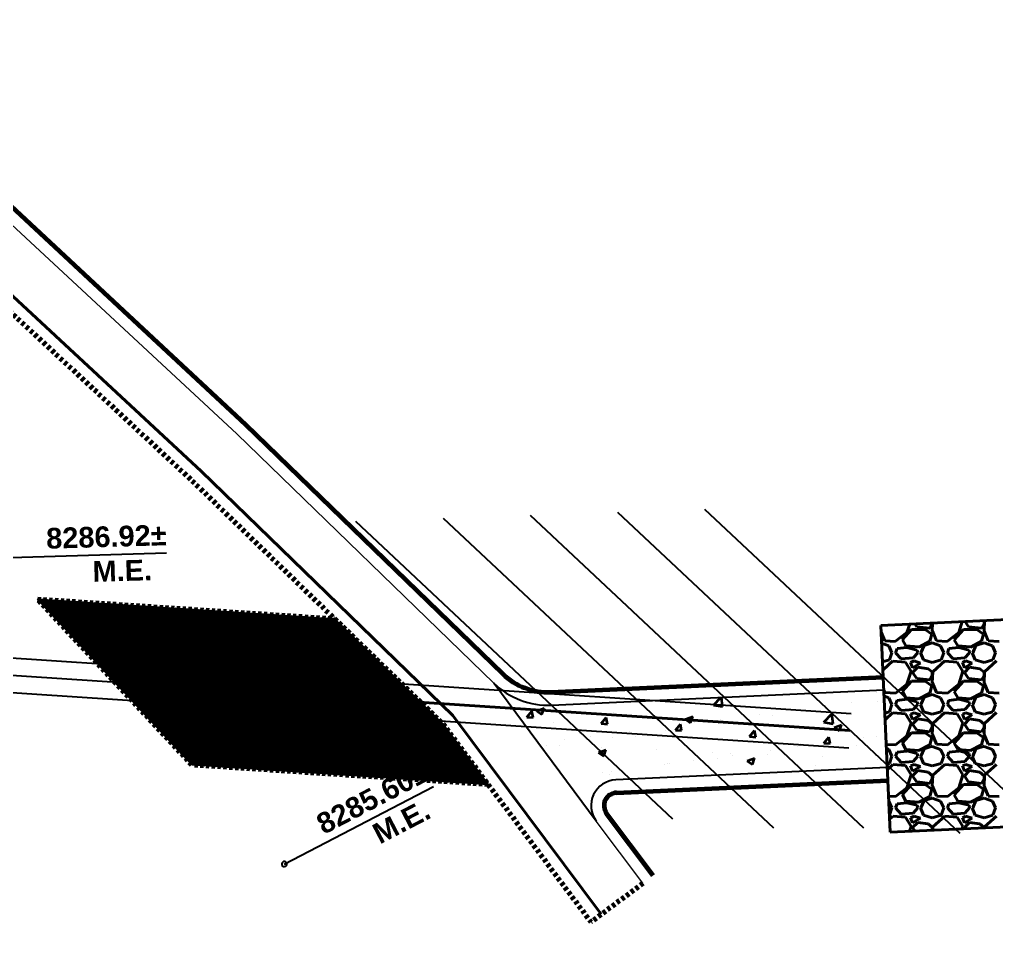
# Model space of a CAD drawing. Extents: x 2799052 to 2815686, y 1319509 to 1336143.
# Drawn here: x 2807598.72 to 2807636.48, y 1327726.91 to 1327762.48 of the extents above; entities that cross this region are included whole.
import ezdxf

# ---------------------------------------------------------------- set-up
doc = ezdxf.new("R2010")
doc.units = 0
doc.header["$LTSCALE"] = 0.5
doc.header["$MEASUREMENT"] = 0
doc.linetypes.add('HIDDEN', pattern=[0.375, 0.25, -0.125])
doc.layers.get('Defpoints').update_dxf_attribs({"color": 3})
for name, color, linetype, lineweight in [('C-Demo-Saww-Cutt', 4, 'HIDDEN', 70), ('C-PRKG-Conc-Hach', 160, 'Continuous', 35), ('C-PRKG-Curb-Back', 6, 'Continuous', 60), ('C-PRKG-Curb-Face', 11, 'Continuous', 20), ('C-PRKG-Curb-Gutt', 5, 'Continuous', 40), ('C-Road-Asph-Hach', 110, 'Continuous', 30), ('C-RRAP', 160, 'Continuous', 40), ('C-Strm-Pipe', 115, 'Continuous', 25), ('C-TOPO-SPOT', 2, 'Continuous', 25)]:
    doc.layers.add(name, color=color, linetype=linetype, lineweight=lineweight)
doc.layers.add('C-PRKG-Conc-Hach-Bdry', color=30, linetype='Continuous', lineweight=25, plot=False)
doc.layers.add('C-Road-Asph-Hach-Bdry', color=64, linetype='Continuous', lineweight=25, plot=False)
doc.layers.add('C-Strm', color=4, linetype='Continuous')
doc.styles.add('Swiss 721 BT', font='swissb.ttf', dxfattribs={"height": 2})

msp = doc.modelspace()

# ---------------------------------------------------------------- linework, layer by layer
at = {"color": 0, "linetype": 'ByBlock'}
for start, end in [(127.9943, 307.9943), (307.9943, 127.9943)]:
    msp.add_arc((2807608.955, 1327729.827, 8285.599), 0.1, start, end, dxfattribs=at)
at = {"layer": 'C-Demo-Saww-Cutt'}
for p, q in [((2807589.912, 1327759.041), (2807605.393, 1327744.65)), ((2807605.393, 1327744.65), (2807615.089, 1327735.243)), ((2807605.382, 1327733.663), (2807599.415, 1327740.071)), ((2807599.415, 1327740.071), (2807610.895, 1327739.312)), ((2807610.895, 1327739.312), (2807615.089, 1327735.243)), ((2807615.089, 1327735.243), (2807620.804, 1327727.589)), ((2807615.089, 1327735.243), (2807616.833, 1327732.907)), ((2807616.833, 1327732.907), (2807605.382, 1327733.663)), ((2807622.807, 1327729.085), (2807620.804, 1327727.589))]:
    msp.add_line(p, q, dxfattribs=at)
at = {"layer": 'C-PRKG-Conc-Hach', "linetype": 'Continuous'}
for p, q in [((2807631.831, 1327736.462), (2807631.831, 1327736.462)), ((2807621.701, 1327736.052), (2807621.701, 1327736.052)), ((2807624.017, 1327736.094), (2807624.017, 1327736.094)), ((2807625.54, 1327735.97), (2807625.831, 1327736.274)), ((2807625.896, 1327735.915), (2807625.854, 1327736.275)), ((2807630.861, 1327736.086), (2807630.861, 1327736.086)), ((2807631.878, 1327736.096), (2807631.878, 1327736.096)), ((2807618.301, 1327735.871), (2807618.301, 1327735.871)), ((2807618.333, 1327735.512), (2807618.526, 1327735.742)), ((2807618.572, 1327735.491), (2807618.526, 1327735.742)), ((2807618.712, 1327735.749), (2807618.992, 1327735.856)), ((2807618.712, 1327735.749), (2807618.911, 1327735.614)), ((2807618.911, 1327735.614), (2807618.992, 1327735.856)), ((2807619.623, 1327735.752), (2807619.623, 1327735.752)), ((2807621.684, 1327735.693), (2807621.684, 1327735.693)), ((2807625.54, 1327735.97), (2807625.896, 1327735.915)), ((2807627.334, 1327735.621), (2807627.334, 1327735.621)), ((2807629.809, 1327735.308), (2807630.12, 1327735.633)), ((2807629.858, 1327735.84), (2807629.858, 1327735.84)), ((2807629.86, 1327735.954), (2807629.86, 1327735.954)), ((2807630.165, 1327735.253), (2807630.12, 1327735.633)), ((2807618.333, 1327735.512), (2807618.572, 1327735.491)), ((2807618.333, 1327735.512), (2807618.333, 1327735.512)), ((2807619.351, 1327735.293), (2807619.351, 1327735.293)), ((2807621.202, 1327735.261), (2807621.395, 1327735.491)), ((2807621.202, 1327735.261), (2807621.441, 1327735.24)), ((2807621.441, 1327735.24), (2807621.395, 1327735.491)), ((2807624.071, 1327735.01), (2807624.264, 1327735.24)), ((2807624.31, 1327734.989), (2807624.264, 1327735.24)), ((2807624.46, 1327735.428), (2807624.74, 1327735.536)), ((2807624.46, 1327735.428), (2807624.659, 1327735.294)), ((2807624.659, 1327735.294), (2807624.74, 1327735.536)), ((2807624.817, 1327735.29), (2807624.817, 1327735.29)), ((2807625.726, 1327735.258), (2807625.726, 1327735.258)), ((2807625.819, 1327735.422), (2807625.819, 1327735.422)), ((2807627.804, 1327735.558), (2807627.804, 1327735.558)), ((2807629.809, 1327735.308), (2807630.165, 1327735.253)), ((2807620.376, 1327734.869), (2807620.376, 1327734.869)), ((2807622.291, 1327734.957), (2807622.291, 1327734.957)), ((2807623.706, 1327735.002), (2807623.706, 1327735.002)), ((2807624.071, 1327735.01), (2807624.31, 1327734.989)), ((2807626.94, 1327734.759), (2807627.133, 1327734.989)), ((2807627.179, 1327734.738), (2807627.133, 1327734.989)), ((2807630.209, 1327735.108), (2807630.489, 1327735.215)), ((2807630.209, 1327735.108), (2807630.408, 1327734.974)), ((2807630.408, 1327734.974), (2807630.489, 1327735.215)), ((2807630.85, 1327734.908), (2807630.85, 1327734.908)), ((2807619.775, 1327734.626), (2807619.775, 1327734.626)), ((2807620.776, 1327734.758), (2807620.776, 1327734.758)), ((2807621.652, 1327734.72), (2807621.652, 1327734.72)), ((2807622.511, 1327734.779), (2807622.511, 1327734.779)), ((2807624.646, 1327734.688), (2807624.646, 1327734.688)), ((2807626.782, 1327734.598), (2807626.782, 1327734.598)), ((2807626.94, 1327734.759), (2807627.179, 1327734.738)), ((2807628.517, 1327734.508), (2807628.517, 1327734.508)), ((2807628.917, 1327734.508), (2807628.917, 1327734.508)), ((2807629.809, 1327734.508), (2807630.002, 1327734.738)), ((2807629.809, 1327734.508), (2807630.048, 1327734.487)), ((2807629.809, 1327734.508), (2807629.809, 1327734.508)), ((2807629.809, 1327734.508), (2807629.809, 1327734.508)), ((2807630.048, 1327734.487), (2807630.002, 1327734.738)), ((2807631.324, 1327734.707), (2807631.324, 1327734.707)), ((2807631.829, 1327734.764), (2807631.829, 1327734.764)), ((2807619.084, 1327734.422), (2807619.084, 1327734.422)), ((2807619.575, 1327734.42), (2807619.575, 1327734.42)), ((2807621.1, 1327734.138), (2807621.38, 1327734.246)), ((2807621.1, 1327734.138), (2807621.298, 1327734.004)), ((2807621.219, 1327734.332), (2807621.219, 1327734.332)), ((2807621.298, 1327734.004), (2807621.38, 1327734.246)), ((2807623.354, 1327734.241), (2807623.354, 1327734.241)), ((2807625.49, 1327734.151), (2807625.49, 1327734.151)), ((2807626.184, 1327734.108), (2807626.184, 1327734.108)), ((2807627.755, 1327734.226), (2807627.755, 1327734.226)), ((2807628.808, 1327734.376), (2807628.808, 1327734.376)), ((2807628.808, 1327734.376), (2807628.808, 1327734.376)), ((2807631.052, 1327734.418), (2807631.052, 1327734.418)), ((2807623.765, 1327733.712), (2807623.765, 1327733.712)), ((2807623.851, 1327733.707), (2807623.851, 1327733.707)), ((2807624.766, 1327733.844), (2807624.766, 1327733.844)), ((2807625.678, 1327733.926), (2807625.678, 1327733.926)), ((2807626.281, 1327734.044), (2807626.281, 1327734.044)), ((2807626.848, 1327733.818), (2807627.128, 1327733.925)), ((2807626.848, 1327733.818), (2807627.047, 1327733.684)), ((2807627.047, 1327733.684), (2807627.128, 1327733.925)), ((2807627.625, 1327734.061), (2807627.625, 1327734.061)), ((2807629.76, 1327733.971), (2807629.76, 1327733.971)), ((2807631.808, 1327734.03), (2807631.808, 1327734.03)), ((2807631.896, 1327733.88), (2807631.896, 1327733.88)), ((2807621.239, 1327733.38), (2807621.239, 1327733.38)), ((2807621.603, 1327733.389), (2807621.603, 1327733.389)), ((2807623.657, 1327733.67), (2807623.657, 1327733.67)), ((2807629.475, 1327733.63), (2807629.475, 1327733.63)), ((2807621.519, 1327733.307), (2807621.519, 1327733.307)), ((2807621.519, 1327733.307), (2807621.519, 1327733.307))]:
    msp.add_line(p, q, dxfattribs=at)
at = {"layer": 'C-PRKG-Conc-Hach-Bdry'}
for p, q in [((2807621.012, 1327731.489), (2807617.054, 1327736.82)), ((2807619.279, 1327735.976), (2807632.121, 1327736.559)), ((2807632.121, 1327736.559), (2807632.257, 1327733.563)), ((2807632.257, 1327733.563), (2807621.768, 1327733.086))]:
    msp.add_line(p, q, dxfattribs=at)
for centre, radius, start, end in [((2807619.143, 1327738.973), 3, 225.8641, 272.6017), ((2807621.813, 1327732.087), 1, 92.6017, 216.7487)]:
    msp.add_arc(centre, radius, start, end, dxfattribs=at)
at = {"layer": 'C-PRKG-Curb-Back'}
for p, q in [((2807591.851, 1327761.335), (2807607.459, 1327746.826)), ((2807607.459, 1327746.826), (2807617.402, 1327737.179)), ((2807619.256, 1327736.475), (2807632.098, 1327737.059)), ((2807621.791, 1327732.586), (2807632.28, 1327733.063)), ((2807623.208, 1327729.384), (2807621.413, 1327731.788))]:
    msp.add_line(p, q, dxfattribs=at)
for centre, radius, start, end in [((2807619.143, 1327738.973), 2.5, 225.8641, 272.6017), ((2807621.813, 1327732.087), 0.5, 92.6017, 216.7487)]:
    msp.add_arc(centre, radius, start, end, dxfattribs=at)
at = {"layer": 'C-PRKG-Curb-Face'}
for p, q in [((2807591.528, 1327760.953), (2807607.115, 1327746.463)), ((2807607.115, 1327746.463), (2807617.054, 1327736.82)), ((2807619.279, 1327735.976), (2807632.121, 1327736.559)), ((2807621.768, 1327733.086), (2807632.257, 1327733.563)), ((2807622.807, 1327729.085), (2807621.012, 1327731.489))]:
    msp.add_line(p, q, dxfattribs=at)
for centre, radius, start, end in [((2807619.143, 1327738.973), 3, 225.8641, 272.6017), ((2807621.813, 1327732.087), 1, 92.6017, 216.7487)]:
    msp.add_arc(centre, radius, start, end, dxfattribs=at)
at = {"layer": 'C-PRKG-Curb-Gutt'}
for p, q in [((2807590.236, 1327759.424, 8304.434), (2807605.738, 1327745.013, 8304.434)), ((2807605.738, 1327745.013, 8304.434), (2807615.466, 1327735.574, 8304.434)), ((2807615.466, 1327735.574, 8304.434), (2807621.204, 1327727.888, 8304.434))]:
    msp.add_line(p, q, dxfattribs=at)
at = {"layer": 'C-Road-Asph-Hach', "linetype": 'Continuous'}
for p, q in [((2807599.447, 1327740.036), (2807599.478, 1327740.066)), ((2807599.447, 1327740.036), (2807599.447, 1327740.036)), ((2807599.49, 1327739.99), (2807599.561, 1327740.061)), ((2807599.533, 1327739.944), (2807599.644, 1327740.055)), ((2807599.575, 1327739.899), (2807599.727, 1327740.05)), ((2807599.618, 1327739.853), (2807599.809, 1327740.045)), ((2807599.66, 1327739.807), (2807599.892, 1327740.039)), ((2807599.703, 1327739.761), (2807599.975, 1327740.034)), ((2807599.746, 1327739.716), (2807600.058, 1327740.028)), ((2807599.788, 1327739.67), (2807600.141, 1327740.023)), ((2807599.831, 1327739.624), (2807600.224, 1327740.017)), ((2807599.874, 1327739.578), (2807600.307, 1327740.012)), ((2807599.916, 1327739.532), (2807600.39, 1327740.006)), ((2807599.959, 1327739.487), (2807600.473, 1327740.001)), ((2807600.001, 1327739.441), (2807600.556, 1327739.995)), ((2807600.044, 1327739.395), (2807600.639, 1327739.99)), ((2807600.087, 1327739.349), (2807600.721, 1327739.984)), ((2807600.129, 1327739.304), (2807600.804, 1327739.979)), ((2807600.172, 1327739.258), (2807600.887, 1327739.973)), ((2807600.215, 1327739.212), (2807600.97, 1327739.968)), ((2807600.257, 1327739.166), (2807601.053, 1327739.962)), ((2807600.3, 1327739.121), (2807601.136, 1327739.957)), ((2807600.342, 1327739.075), (2807601.219, 1327739.951)), ((2807600.385, 1327739.029), (2807601.302, 1327739.946)), ((2807600.428, 1327738.983), (2807601.385, 1327739.94)), ((2807600.47, 1327738.938), (2807601.468, 1327739.935)), ((2807600.513, 1327738.892), (2807601.551, 1327739.929)), ((2807600.555, 1327738.846), (2807601.633, 1327739.924)), ((2807600.598, 1327738.8), (2807601.716, 1327739.919)), ((2807600.641, 1327738.754), (2807601.799, 1327739.913)), ((2807600.683, 1327738.709), (2807601.882, 1327739.908)), ((2807600.726, 1327738.663), (2807601.965, 1327739.902)), ((2807600.769, 1327738.617), (2807602.048, 1327739.897)), ((2807600.811, 1327738.571), (2807602.131, 1327739.891)), ((2807600.854, 1327738.526), (2807602.214, 1327739.886)), ((2807600.896, 1327738.48), (2807602.297, 1327739.88)), ((2807600.939, 1327738.434), (2807602.38, 1327739.875)), ((2807600.982, 1327738.388), (2807602.463, 1327739.869)), ((2807601.024, 1327738.343), (2807602.546, 1327739.864)), ((2807601.067, 1327738.297), (2807602.628, 1327739.858)), ((2807601.11, 1327738.251), (2807602.711, 1327739.853)), ((2807601.152, 1327738.205), (2807602.794, 1327739.847)), ((2807601.195, 1327738.159), (2807602.877, 1327739.842)), ((2807601.237, 1327738.114), (2807602.96, 1327739.836)), ((2807601.28, 1327738.068), (2807603.043, 1327739.831)), ((2807601.323, 1327738.022), (2807603.126, 1327739.825)), ((2807601.365, 1327737.976), (2807603.209, 1327739.82)), ((2807601.408, 1327737.931), (2807603.292, 1327739.814)), ((2807601.451, 1327737.885), (2807603.375, 1327739.809)), ((2807601.493, 1327737.839), (2807603.458, 1327739.803)), ((2807601.536, 1327737.793), (2807603.54, 1327739.798)), ((2807601.578, 1327737.748), (2807603.623, 1327739.793)), ((2807601.621, 1327737.702), (2807603.706, 1327739.787)), ((2807601.664, 1327737.656), (2807603.789, 1327739.782)), ((2807601.706, 1327737.61), (2807603.872, 1327739.776)), ((2807601.749, 1327737.565), (2807603.955, 1327739.771)), ((2807601.792, 1327737.519), (2807604.038, 1327739.765)), ((2807601.834, 1327737.473), (2807604.121, 1327739.76)), ((2807601.877, 1327737.427), (2807604.204, 1327739.754)), ((2807601.919, 1327737.381), (2807604.287, 1327739.749)), ((2807601.962, 1327737.336), (2807604.37, 1327739.743)), ((2807602.005, 1327737.29), (2807604.452, 1327739.738)), ((2807602.047, 1327737.244), (2807604.535, 1327739.732)), ((2807602.09, 1327737.198), (2807604.618, 1327739.727)), ((2807602.132, 1327737.153), (2807604.701, 1327739.721)), ((2807602.175, 1327737.107), (2807604.784, 1327739.716)), ((2807602.218, 1327737.061), (2807604.867, 1327739.71)), ((2807602.26, 1327737.015), (2807604.95, 1327739.705)), ((2807602.303, 1327736.97), (2807605.033, 1327739.699)), ((2807602.346, 1327736.924), (2807605.116, 1327739.694)), ((2807602.388, 1327736.878), (2807605.199, 1327739.688)), ((2807602.431, 1327736.832), (2807605.282, 1327739.683)), ((2807602.473, 1327736.786), (2807605.364, 1327739.678)), ((2807602.516, 1327736.741), (2807605.447, 1327739.672)), ((2807602.559, 1327736.695), (2807605.53, 1327739.667)), ((2807602.601, 1327736.649), (2807605.613, 1327739.661)), ((2807602.644, 1327736.603), (2807605.696, 1327739.656)), ((2807602.687, 1327736.558), (2807605.779, 1327739.65)), ((2807602.729, 1327736.512), (2807605.862, 1327739.645)), ((2807602.772, 1327736.466), (2807605.945, 1327739.639)), ((2807602.814, 1327736.42), (2807606.028, 1327739.634)), ((2807602.857, 1327736.375), (2807606.111, 1327739.628)), ((2807602.9, 1327736.329), (2807606.194, 1327739.623)), ((2807602.942, 1327736.283), (2807606.276, 1327739.617)), ((2807602.985, 1327736.237), (2807606.359, 1327739.612)), ((2807603.028, 1327736.192), (2807606.442, 1327739.606)), ((2807603.07, 1327736.146), (2807606.525, 1327739.601)), ((2807603.113, 1327736.1), (2807606.608, 1327739.595)), ((2807603.155, 1327736.054), (2807606.691, 1327739.59)), ((2807603.198, 1327736.008), (2807606.774, 1327739.584)), ((2807603.241, 1327735.963), (2807606.857, 1327739.579)), ((2807603.283, 1327735.917), (2807606.94, 1327739.573)), ((2807603.326, 1327735.871), (2807607.023, 1327739.568)), ((2807603.369, 1327735.825), (2807607.106, 1327739.562)), ((2807603.411, 1327735.78), (2807607.188, 1327739.557)), ((2807603.454, 1327735.734), (2807607.271, 1327739.552)), ((2807603.496, 1327735.688), (2807607.354, 1327739.546)), ((2807603.539, 1327735.642), (2807607.437, 1327739.541)), ((2807603.582, 1327735.597), (2807607.52, 1327739.535)), ((2807603.624, 1327735.551), (2807607.603, 1327739.53)), ((2807603.667, 1327735.505), (2807607.686, 1327739.524)), ((2807603.709, 1327735.459), (2807607.769, 1327739.519)), ((2807603.752, 1327735.413), (2807607.852, 1327739.513)), ((2807603.795, 1327735.368), (2807607.935, 1327739.508)), ((2807603.837, 1327735.322), (2807608.018, 1327739.502)), ((2807603.88, 1327735.276), (2807608.101, 1327739.497)), ((2807603.923, 1327735.23), (2807608.183, 1327739.491)), ((2807603.965, 1327735.185), (2807608.266, 1327739.486)), ((2807604.008, 1327735.139), (2807608.349, 1327739.48)), ((2807604.05, 1327735.093), (2807608.432, 1327739.475)), ((2807604.093, 1327735.047), (2807608.515, 1327739.469)), ((2807604.136, 1327735.002), (2807608.598, 1327739.464)), ((2807604.178, 1327734.956), (2807608.681, 1327739.458)), ((2807604.221, 1327734.91), (2807608.764, 1327739.453)), ((2807604.264, 1327734.864), (2807608.847, 1327739.447)), ((2807604.306, 1327734.819), (2807608.93, 1327739.442)), ((2807604.349, 1327734.773), (2807609.013, 1327739.436)), ((2807604.391, 1327734.727), (2807609.095, 1327739.431)), ((2807604.434, 1327734.681), (2807609.178, 1327739.426)), ((2807604.477, 1327734.635), (2807609.261, 1327739.42)), ((2807604.519, 1327734.59), (2807609.344, 1327739.415)), ((2807604.562, 1327734.544), (2807609.427, 1327739.409)), ((2807604.605, 1327734.498), (2807609.51, 1327739.404)), ((2807604.647, 1327734.452), (2807609.593, 1327739.398)), ((2807604.69, 1327734.407), (2807609.676, 1327739.393)), ((2807604.732, 1327734.361), (2807609.759, 1327739.387)), ((2807604.775, 1327734.315), (2807609.842, 1327739.382)), ((2807604.818, 1327734.269), (2807609.925, 1327739.376)), ((2807604.86, 1327734.224), (2807610.007, 1327739.371)), ((2807604.903, 1327734.178), (2807610.09, 1327739.365)), ((2807604.946, 1327734.132), (2807610.173, 1327739.36)), ((2807604.988, 1327734.086), (2807610.256, 1327739.354)), ((2807605.031, 1327734.04), (2807610.339, 1327739.349)), ((2807605.073, 1327733.995), (2807610.422, 1327739.343)), ((2807605.116, 1327733.949), (2807610.505, 1327739.338)), ((2807605.159, 1327733.903), (2807610.588, 1327739.332)), ((2807605.201, 1327733.857), (2807610.671, 1327739.327)), ((2807605.244, 1327733.812), (2807610.754, 1327739.321)), ((2807605.286, 1327733.766), (2807610.837, 1327739.316)), ((2807605.329, 1327733.72), (2807610.908, 1327739.299)), ((2807605.372, 1327733.674), (2807610.953, 1327739.256)), ((2807605.445, 1327733.659), (2807610.998, 1327739.212)), ((2807605.528, 1327733.654), (2807611.043, 1327739.169)), ((2807605.611, 1327733.648), (2807611.088, 1327739.125)), ((2807605.694, 1327733.643), (2807611.132, 1327739.082)), ((2807605.777, 1327733.637), (2807611.177, 1327739.038)), ((2807605.859, 1327733.632), (2807611.222, 1327738.995)), ((2807605.942, 1327733.626), (2807611.267, 1327738.951)), ((2807606.025, 1327733.621), (2807611.312, 1327738.907)), ((2807606.108, 1327733.615), (2807611.357, 1327738.864)), ((2807606.191, 1327733.61), (2807611.402, 1327738.82)), ((2807606.274, 1327733.604), (2807611.447, 1327738.777)), ((2807606.357, 1327733.599), (2807611.491, 1327738.733)), ((2807606.44, 1327733.593), (2807611.536, 1327738.69)), ((2807606.523, 1327733.588), (2807611.581, 1327738.646)), ((2807606.606, 1327733.582), (2807611.626, 1327738.603)), ((2807606.689, 1327733.577), (2807611.671, 1327738.559)), ((2807606.771, 1327733.571), (2807611.716, 1327738.516)), ((2807606.854, 1327733.566), (2807611.761, 1327738.472)), ((2807606.937, 1327733.561), (2807611.805, 1327738.429)), ((2807607.02, 1327733.555), (2807611.85, 1327738.385)), ((2807607.103, 1327733.55), (2807611.895, 1327738.342)), ((2807607.186, 1327733.544), (2807611.94, 1327738.298)), ((2807607.269, 1327733.539), (2807611.985, 1327738.255)), ((2807607.352, 1327733.533), (2807612.03, 1327738.211)), ((2807607.435, 1327733.528), (2807612.075, 1327738.167)), ((2807607.518, 1327733.522), (2807612.119, 1327738.124)), ((2807607.601, 1327733.517), (2807612.164, 1327738.08)), ((2807607.683, 1327733.511), (2807612.209, 1327738.037)), ((2807607.766, 1327733.506), (2807612.254, 1327737.993)), ((2807607.849, 1327733.5), (2807612.299, 1327737.95)), ((2807607.932, 1327733.495), (2807612.344, 1327737.906)), ((2807608.015, 1327733.489), (2807612.389, 1327737.863)), ((2807608.098, 1327733.484), (2807612.433, 1327737.819)), ((2807608.181, 1327733.478), (2807612.478, 1327737.776)), ((2807608.264, 1327733.473), (2807612.523, 1327737.732)), ((2807608.347, 1327733.467), (2807612.568, 1327737.689)), ((2807608.43, 1327733.462), (2807612.613, 1327737.645)), ((2807608.513, 1327733.456), (2807612.658, 1327737.602)), ((2807608.595, 1327733.451), (2807612.703, 1327737.558)), ((2807608.678, 1327733.445), (2807612.747, 1327737.515)), ((2807602.175, 1327737.107), (2807602.175, 1327737.107)), ((2807608.761, 1327733.44), (2807612.792, 1327737.471)), ((2807608.844, 1327733.435), (2807612.837, 1327737.428)), ((2807608.927, 1327733.429), (2807612.882, 1327737.384)), ((2807609.01, 1327733.424), (2807612.927, 1327737.34)), ((2807609.093, 1327733.418), (2807612.972, 1327737.297)), ((2807609.176, 1327733.413), (2807613.017, 1327737.253)), ((2807609.259, 1327733.407), (2807613.062, 1327737.21)), ((2807609.342, 1327733.402), (2807613.106, 1327737.166)), ((2807609.425, 1327733.396), (2807613.151, 1327737.123)), ((2807609.507, 1327733.391), (2807613.196, 1327737.079)), ((2807609.59, 1327733.385), (2807613.241, 1327737.036)), ((2807609.673, 1327733.38), (2807613.286, 1327736.992)), ((2807609.756, 1327733.374), (2807613.331, 1327736.949)), ((2807609.839, 1327733.369), (2807613.376, 1327736.905)), ((2807609.922, 1327733.363), (2807613.42, 1327736.862)), ((2807610.005, 1327733.358), (2807613.465, 1327736.818)), ((2807610.088, 1327733.352), (2807613.51, 1327736.775)), ((2807610.171, 1327733.347), (2807613.555, 1327736.731)), ((2807610.254, 1327733.341), (2807613.6, 1327736.688)), ((2807610.337, 1327733.336), (2807613.645, 1327736.644)), ((2807610.42, 1327733.33), (2807613.69, 1327736.6)), ((2807610.502, 1327733.325), (2807613.734, 1327736.557)), ((2807610.585, 1327733.319), (2807613.779, 1327736.513)), ((2807610.668, 1327733.314), (2807613.824, 1327736.47)), ((2807610.751, 1327733.309), (2807613.869, 1327736.426)), ((2807610.834, 1327733.303), (2807613.914, 1327736.383)), ((2807610.917, 1327733.298), (2807613.959, 1327736.339)), ((2807611, 1327733.292), (2807614.004, 1327736.296)), ((2807611.083, 1327733.287), (2807614.048, 1327736.252)), ((2807611.166, 1327733.281), (2807614.093, 1327736.209)), ((2807611.249, 1327733.276), (2807614.138, 1327736.165)), ((2807611.332, 1327733.27), (2807614.183, 1327736.122)), ((2807611.414, 1327733.265), (2807614.228, 1327736.078)), ((2807611.497, 1327733.259), (2807614.273, 1327736.035)), ((2807611.58, 1327733.254), (2807614.318, 1327735.991)), ((2807611.663, 1327733.248), (2807614.362, 1327735.948)), ((2807611.746, 1327733.243), (2807614.407, 1327735.904)), ((2807611.829, 1327733.237), (2807614.452, 1327735.861)), ((2807611.912, 1327733.232), (2807614.497, 1327735.817)), ((2807611.995, 1327733.226), (2807614.542, 1327735.773)), ((2807612.078, 1327733.221), (2807614.587, 1327735.73)), ((2807612.161, 1327733.215), (2807614.632, 1327735.686)), ((2807612.244, 1327733.21), (2807614.676, 1327735.643)), ((2807612.326, 1327733.204), (2807614.721, 1327735.599)), ((2807612.409, 1327733.199), (2807614.766, 1327735.556)), ((2807612.492, 1327733.193), (2807614.811, 1327735.512)), ((2807612.575, 1327733.188), (2807614.856, 1327735.469)), ((2807612.658, 1327733.183), (2807614.901, 1327735.425)), ((2807612.741, 1327733.177), (2807614.946, 1327735.382)), ((2807612.824, 1327733.172), (2807614.991, 1327735.338)), ((2807612.907, 1327733.166), (2807615.035, 1327735.295)), ((2807612.99, 1327733.161), (2807615.08, 1327735.251)), ((2807613.073, 1327733.155), (2807615.119, 1327735.202)), ((2807613.156, 1327733.15), (2807615.157, 1327735.151)), ((2807613.238, 1327733.144), (2807615.195, 1327735.101)), ((2807613.321, 1327733.139), (2807615.233, 1327735.05)), ((2807613.404, 1327733.133), (2807615.271, 1327734.999)), ((2807613.487, 1327733.128), (2807615.308, 1327734.949)), ((2807613.57, 1327733.122), (2807615.346, 1327734.898)), ((2807613.653, 1327733.117), (2807615.384, 1327734.848)), ((2807613.736, 1327733.111), (2807615.422, 1327734.797)), ((2807613.819, 1327733.106), (2807615.459, 1327734.746)), ((2807613.902, 1327733.1), (2807615.497, 1327734.696)), ((2807613.985, 1327733.095), (2807615.535, 1327734.645)), ((2807614.068, 1327733.089), (2807615.573, 1327734.595)), ((2807614.15, 1327733.084), (2807615.611, 1327734.544)), ((2807614.233, 1327733.078), (2807615.648, 1327734.493)), ((2807604.903, 1327734.178), (2807604.903, 1327734.178)), ((2807614.316, 1327733.073), (2807615.686, 1327734.443)), ((2807614.399, 1327733.067), (2807615.724, 1327734.392)), ((2807614.482, 1327733.062), (2807615.762, 1327734.342)), ((2807614.565, 1327733.057), (2807615.8, 1327734.291)), ((2807614.648, 1327733.051), (2807615.837, 1327734.24)), ((2807614.731, 1327733.046), (2807615.875, 1327734.19)), ((2807614.814, 1327733.04), (2807615.913, 1327734.139)), ((2807614.897, 1327733.035), (2807615.951, 1327734.089)), ((2807614.98, 1327733.029), (2807615.988, 1327734.038)), ((2807615.062, 1327733.024), (2807616.026, 1327733.987)), ((2807615.145, 1327733.018), (2807616.064, 1327733.937)), ((2807615.228, 1327733.013), (2807616.102, 1327733.886)), ((2807615.311, 1327733.007), (2807616.14, 1327733.836)), ((2807615.394, 1327733.002), (2807616.177, 1327733.785)), ((2807615.477, 1327732.996), (2807616.215, 1327733.734)), ((2807609.756, 1327733.374), (2807609.756, 1327733.374)), ((2807615.56, 1327732.991), (2807616.253, 1327733.684)), ((2807615.643, 1327732.985), (2807616.291, 1327733.633)), ((2807615.726, 1327732.98), (2807616.329, 1327733.583)), ((2807615.809, 1327732.974), (2807616.366, 1327733.532)), ((2807615.892, 1327732.969), (2807616.404, 1327733.481)), ((2807615.975, 1327732.963), (2807616.442, 1327733.431)), ((2807616.057, 1327732.958), (2807616.48, 1327733.38)), ((2807616.14, 1327732.952), (2807616.517, 1327733.33)), ((2807615.062, 1327733.024), (2807615.062, 1327733.024)), ((2807616.223, 1327732.947), (2807616.555, 1327733.279)), ((2807616.306, 1327732.942), (2807616.593, 1327733.228)), ((2807616.389, 1327732.936), (2807616.631, 1327733.178)), ((2807616.472, 1327732.931), (2807616.669, 1327733.127)), ((2807616.555, 1327732.925), (2807616.706, 1327733.077)), ((2807616.638, 1327732.92), (2807616.744, 1327733.026)), ((2807616.721, 1327732.914), (2807616.782, 1327732.975)), ((2807616.804, 1327732.909), (2807616.82, 1327732.925)), ((2807616.804, 1327732.909), (2807616.804, 1327732.909))]:
    msp.add_line(p, q, dxfattribs=at)
at = {"layer": 'C-Road-Asph-Hach-Bdry'}
for p, q in [((2807605.382, 1327733.663), (2807599.415, 1327740.071)), ((2807599.415, 1327740.071), (2807610.895, 1327739.312)), ((2807610.895, 1327739.312), (2807615.089, 1327735.243)), ((2807615.089, 1327735.243), (2807616.833, 1327732.907)), ((2807616.833, 1327732.907), (2807605.382, 1327733.663))]:
    msp.add_line(p, q, dxfattribs=at)
msp.add_circle((2807368.688, 1327825.522), 8317.007, dxfattribs=at)
at = {"layer": 'C-RRAP'}
for p, q in [((2807632.007, 1327739.057), (2807646.992, 1327739.738)), ((2807632.098, 1327737.059), (2807632.007, 1327739.057)), ((2807602.399, 1327736.867), (2807630.817, 1327734.989)), ((2807632.28, 1327733.063), (2807632.098, 1327737.059)), ((2807632.371, 1327731.065), (2807632.28, 1327733.063)), ((2807647.355, 1327731.746), (2807632.371, 1327731.065))]:
    msp.add_line(p, q, dxfattribs=at)
at = {"layer": 'C-RRAP', "linetype": 'Continuous'}
for p, q in [((2807632.008, 1327739.057), (2807632.008, 1327739.047)), ((2807633.021, 1327738.78), (2807633.126, 1327739.108)), ((2807633.322, 1327739.117), (2807633.4, 1327739)), ((2807633.401, 1327739.005), (2807633.901, 1327738.945)), ((2807633.9, 1327738.94), (2807634, 1327739.12)), ((2807634.013, 1327739.148), (2807633.998, 1327738.84)), ((2807634, 1327739.12), (2807634, 1327739.147)), ((2807635.021, 1327738.78), (2807635.155, 1327739.2)), ((2807635.263, 1327739.205), (2807635.4, 1327739)), ((2807635.401, 1327739.005), (2807635.901, 1327738.945)), ((2807635.9, 1327738.94), (2807636, 1327739.12)), ((2807636.017, 1327739.239), (2807635.998, 1327738.84)), ((2807636, 1327739.12), (2807636, 1327739.238)), ((2807632.019, 1327738.797), (2807632.161, 1327738.46)), ((2807632.58, 1327738.44), (2807633.02, 1327738.78)), ((2807632.84, 1327738.5), (2807633.2, 1327738.9)), ((2807633.2, 1327738.9), (2807633.72, 1327738.9)), ((2807633.721, 1327738.902), (2807633.981, 1327738.722)), ((2807633.98, 1327738.72), (2807633.9, 1327738.44)), ((2807634.001, 1327738.84), (2807634.161, 1327738.46)), ((2807634.58, 1327738.44), (2807635.02, 1327738.78)), ((2807634.84, 1327738.5), (2807635.2, 1327738.9)), ((2807635.2, 1327738.9), (2807635.72, 1327738.9)), ((2807635.721, 1327738.902), (2807635.981, 1327738.722)), ((2807635.98, 1327738.72), (2807635.9, 1327738.44)), ((2807636.001, 1327738.84), (2807636.161, 1327738.46)), ((2807632.039, 1327738.365), (2807632.32, 1327738.259)), ((2807632.039, 1327738.365), (2807632.039, 1327738.365)), ((2807632.16, 1327738.459), (2807632.58, 1327738.439)), ((2807632.321, 1327738.261), (2807632.441, 1327738.001)), ((2807632.982, 1327738.261), (2807632.842, 1327738.501)), ((2807633.48, 1327738.221), (2807632.98, 1327738.261)), ((2807633.9, 1327738.44), (2807633.48, 1327738.22)), ((2807633.56, 1327738), (2807633.68, 1327738.28)), ((2807633.68, 1327738.28), (2807634, 1327738.38)), ((2807634, 1327738.379), (2807634.32, 1327738.259)), ((2807634.16, 1327738.459), (2807634.58, 1327738.439)), ((2807634.321, 1327738.261), (2807634.441, 1327738.001)), ((2807634.982, 1327738.261), (2807634.842, 1327738.501)), ((2807635.48, 1327738.221), (2807634.98, 1327738.261)), ((2807635.9, 1327738.44), (2807635.48, 1327738.22)), ((2807635.56, 1327738), (2807635.68, 1327738.28)), ((2807635.68, 1327738.28), (2807636, 1327738.38)), ((2807636, 1327738.379), (2807636.32, 1327738.259)), ((2807636.16, 1327738.459), (2807636.58, 1327738.439)), ((2807636.321, 1327738.261), (2807636.441, 1327738.001)), ((2807632.34, 1327737.72), (2807632.44, 1327738)), ((2807632.58, 1327738), (2807632.64, 1327738.16)), ((2807632.8, 1327737.76), (2807632.58, 1327738)), ((2807633.02, 1327738.198), (2807632.64, 1327738.158)), ((2807633.42, 1327738.1), (2807633.02, 1327738.2)), ((2807633.44, 1327738), (2807633.26, 1327737.8)), ((2807633.44, 1327738), (2807633.42, 1327738.1)), ((2807633.541, 1327738), (2807633.661, 1327737.72)), ((2807634.34, 1327737.72), (2807634.44, 1327738)), ((2807634.58, 1327738), (2807634.64, 1327738.16)), ((2807634.8, 1327737.76), (2807634.58, 1327738)), ((2807635.02, 1327738.198), (2807634.64, 1327738.158)), ((2807635.42, 1327738.1), (2807635.02, 1327738.2)), ((2807635.44, 1327738), (2807635.26, 1327737.8)), ((2807635.44, 1327738), (2807635.42, 1327738.1)), ((2807635.541, 1327738), (2807635.661, 1327737.72)), ((2807636.34, 1327737.72), (2807636.44, 1327738)), ((2807632.072, 1327737.641), (2807632.34, 1327737.72)), ((2807632.477, 1327737.683), (2807632.086, 1327737.326)), ((2807632.96, 1327737.639), (2807632.48, 1327737.679)), ((2807633.26, 1327737.799), (2807632.8, 1327737.759)), ((2807633.178, 1327737.279), (2807632.958, 1327737.639)), ((2807633.3, 1327737.68), (2807633.16, 1327737.62)), ((2807633.16, 1327737.62), (2807633.24, 1327737.42)), ((2807633.24, 1327737.42), (2807633.54, 1327737.6)), ((2807633.54, 1327737.6), (2807633.3, 1327737.68)), ((2807633.66, 1327737.72), (2807634, 1327737.62)), ((2807634, 1327737.62), (2807634.34, 1327737.72)), ((2807634.477, 1327737.683), (2807634.017, 1327737.263)), ((2807634.96, 1327737.639), (2807634.48, 1327737.679)), ((2807635.26, 1327737.799), (2807634.8, 1327737.759)), ((2807635.178, 1327737.279), (2807634.958, 1327737.639)), ((2807635.3, 1327737.68), (2807635.16, 1327737.62)), ((2807635.16, 1327737.62), (2807635.24, 1327737.42)), ((2807635.24, 1327737.42), (2807635.54, 1327737.6)), ((2807635.54, 1327737.6), (2807635.3, 1327737.68)), ((2807635.66, 1327737.72), (2807636, 1327737.62)), ((2807636, 1327737.62), (2807636.34, 1327737.72)), ((2807636.477, 1327737.683), (2807636.017, 1327737.263)), ((2807633.021, 1327736.78), (2807633.181, 1327737.28)), ((2807633.44, 1327737.44), (2807633.24, 1327737.24)), ((2807633.24, 1327737.24), (2807633.4, 1327737)), ((2807633.84, 1327737.38), (2807633.44, 1327737.44)), ((2807634.001, 1327737.241), (2807633.841, 1327737.381)), ((2807633.9, 1327736.94), (2807634, 1327737.12)), ((2807634.018, 1327737.26), (2807633.998, 1327736.84)), ((2807634, 1327737.12), (2807634, 1327737.24)), ((2807634, 1327737.12), (2807634, 1327737.12)), ((2807635.021, 1327736.78), (2807635.181, 1327737.28)), ((2807635.44, 1327737.44), (2807635.24, 1327737.24)), ((2807635.24, 1327737.24), (2807635.4, 1327737)), ((2807635.84, 1327737.38), (2807635.44, 1327737.44)), ((2807636.001, 1327737.241), (2807635.841, 1327737.381)), ((2807635.9, 1327736.94), (2807636, 1327737.12)), ((2807636.018, 1327737.26), (2807635.998, 1327736.84)), ((2807636, 1327737.12), (2807636, 1327737.24)), ((2807632.58, 1327736.44), (2807633.02, 1327736.78)), ((2807632.84, 1327736.5), (2807633.2, 1327736.9)), ((2807633.2, 1327736.9), (2807633.72, 1327736.9)), ((2807633.401, 1327737.005), (2807633.901, 1327736.945)), ((2807633.721, 1327736.902), (2807633.981, 1327736.722)), ((2807634.001, 1327736.84), (2807634.161, 1327736.46)), ((2807634.58, 1327736.44), (2807635.02, 1327736.78)), ((2807634.84, 1327736.5), (2807635.2, 1327736.9)), ((2807635.2, 1327736.9), (2807635.72, 1327736.9)), ((2807635.401, 1327737.005), (2807635.901, 1327736.945)), ((2807635.721, 1327736.902), (2807635.981, 1327736.722)), ((2807636.001, 1327736.84), (2807636.161, 1327736.46)), ((2807632.121, 1327736.555), (2807632.161, 1327736.46)), ((2807632.16, 1327736.459), (2807632.58, 1327736.439)), ((2807632.982, 1327736.261), (2807632.842, 1327736.501)), ((2807633.9, 1327736.44), (2807633.48, 1327736.22)), ((2807633.68, 1327736.28), (2807634, 1327736.38)), ((2807633.98, 1327736.72), (2807633.9, 1327736.44)), ((2807634, 1327736.379), (2807634.32, 1327736.259)), ((2807634.16, 1327736.459), (2807634.58, 1327736.439)), ((2807634.982, 1327736.261), (2807634.842, 1327736.501)), ((2807635.9, 1327736.44), (2807635.48, 1327736.22)), ((2807635.68, 1327736.28), (2807636, 1327736.38)), ((2807635.98, 1327736.72), (2807635.9, 1327736.44)), ((2807636, 1327736.379), (2807636.32, 1327736.259)), ((2807636.16, 1327736.459), (2807636.58, 1327736.439)), ((2807632.131, 1327736.33), (2807632.32, 1327736.259)), ((2807632.321, 1327736.261), (2807632.441, 1327736.001)), ((2807632.34, 1327735.72), (2807632.44, 1327736)), ((2807632.58, 1327736), (2807632.64, 1327736.16)), ((2807632.8, 1327735.76), (2807632.58, 1327736)), ((2807633.02, 1327736.198), (2807632.64, 1327736.158)), ((2807633.48, 1327736.221), (2807632.98, 1327736.261)), ((2807633.42, 1327736.1), (2807633.02, 1327736.2)), ((2807633.44, 1327736), (2807633.26, 1327735.8)), ((2807633.44, 1327736), (2807633.42, 1327736.1)), ((2807633.541, 1327736), (2807633.661, 1327735.72)), ((2807633.56, 1327736), (2807633.68, 1327736.28)), ((2807634.321, 1327736.261), (2807634.441, 1327736.001)), ((2807634.34, 1327735.72), (2807634.44, 1327736)), ((2807634.58, 1327736), (2807634.64, 1327736.16)), ((2807634.8, 1327735.76), (2807634.58, 1327736)), ((2807635.02, 1327736.198), (2807634.64, 1327736.158)), ((2807635.48, 1327736.221), (2807634.98, 1327736.261)), ((2807635.42, 1327736.1), (2807635.02, 1327736.2)), ((2807635.44, 1327736), (2807635.26, 1327735.8)), ((2807635.44, 1327736), (2807635.42, 1327736.1)), ((2807635.541, 1327736), (2807635.661, 1327735.72)), ((2807635.56, 1327736), (2807635.68, 1327736.28)), ((2807636.321, 1327736.261), (2807636.441, 1327736.001)), ((2807636.34, 1327735.72), (2807636.44, 1327736)), ((2807632.161, 1327735.668), (2807632.34, 1327735.72)), ((2807632.477, 1327735.683), (2807632.173, 1327735.406)), ((2807632.96, 1327735.639), (2807632.48, 1327735.679)), ((2807633.26, 1327735.799), (2807632.8, 1327735.759)), ((2807632.8, 1327735.76), (2807632.8, 1327735.76)), ((2807633.178, 1327735.279), (2807632.958, 1327735.639)), ((2807633.3, 1327735.68), (2807633.16, 1327735.62)), ((2807633.16, 1327735.62), (2807633.24, 1327735.42)), ((2807633.24, 1327735.42), (2807633.54, 1327735.6)), ((2807633.54, 1327735.6), (2807633.3, 1327735.68)), ((2807633.66, 1327735.72), (2807634, 1327735.62)), ((2807634, 1327735.62), (2807634.34, 1327735.72)), ((2807634, 1327735.62), (2807634, 1327735.62)), ((2807634.477, 1327735.683), (2807634.017, 1327735.263)), ((2807634.96, 1327735.639), (2807634.48, 1327735.679)), ((2807635.26, 1327735.799), (2807634.8, 1327735.759)), ((2807635.178, 1327735.279), (2807634.958, 1327735.639)), ((2807635.3, 1327735.68), (2807635.16, 1327735.62)), ((2807635.16, 1327735.62), (2807635.24, 1327735.42)), ((2807635.24, 1327735.42), (2807635.54, 1327735.6)), ((2807635.54, 1327735.6), (2807635.3, 1327735.68)), ((2807635.66, 1327735.72), (2807636, 1327735.62)), ((2807636, 1327735.62), (2807636.34, 1327735.72)), ((2807636.477, 1327735.683), (2807636.017, 1327735.263)), ((2807633.021, 1327734.78), (2807633.181, 1327735.28)), ((2807633.44, 1327735.44), (2807633.24, 1327735.24)), ((2807633.24, 1327735.24), (2807633.4, 1327735)), ((2807633.84, 1327735.38), (2807633.44, 1327735.44)), ((2807634.001, 1327735.241), (2807633.841, 1327735.381)), ((2807634.018, 1327735.26), (2807633.998, 1327734.84)), ((2807634, 1327735.12), (2807634, 1327735.24)), ((2807635.021, 1327734.78), (2807635.181, 1327735.28)), ((2807635.44, 1327735.44), (2807635.24, 1327735.24)), ((2807635.24, 1327735.24), (2807635.4, 1327735)), ((2807635.84, 1327735.38), (2807635.44, 1327735.44)), ((2807636.001, 1327735.241), (2807635.841, 1327735.381)), ((2807636.018, 1327735.26), (2807635.998, 1327734.84)), ((2807636, 1327735.12), (2807636, 1327735.24)), ((2807632.84, 1327734.5), (2807633.2, 1327734.9)), ((2807633.2, 1327734.9), (2807633.72, 1327734.9)), ((2807633.401, 1327735.005), (2807633.901, 1327734.945)), ((2807633.721, 1327734.902), (2807633.981, 1327734.722)), ((2807633.9, 1327734.94), (2807634, 1327735.12)), ((2807634.001, 1327734.84), (2807634.161, 1327734.46)), ((2807634.84, 1327734.5), (2807635.2, 1327734.9)), ((2807635.2, 1327734.9), (2807635.72, 1327734.9)), ((2807635.401, 1327735.005), (2807635.901, 1327734.945)), ((2807635.721, 1327734.902), (2807635.981, 1327734.722)), ((2807635.9, 1327734.94), (2807636, 1327735.12)), ((2807636.001, 1327734.84), (2807636.161, 1327734.46)), ((2807632.58, 1327734.44), (2807633.02, 1327734.78)), ((2807632.982, 1327734.261), (2807632.842, 1327734.501)), ((2807633.98, 1327734.72), (2807633.9, 1327734.44)), ((2807634.58, 1327734.44), (2807635.02, 1327734.78)), ((2807634.982, 1327734.261), (2807634.842, 1327734.501)), ((2807635.98, 1327734.72), (2807635.9, 1327734.44)), ((2807632.217, 1327734.456), (2807632.58, 1327734.439)), ((2807632.224, 1327734.295), (2807632.32, 1327734.259)), ((2807632.321, 1327734.261), (2807632.441, 1327734.001)), ((2807632.58, 1327734), (2807632.64, 1327734.16)), ((2807633.02, 1327734.198), (2807632.64, 1327734.158)), ((2807633.48, 1327734.221), (2807632.98, 1327734.261)), ((2807633.42, 1327734.1), (2807633.02, 1327734.2)), ((2807633.44, 1327734), (2807633.42, 1327734.1)), ((2807633.9, 1327734.44), (2807633.48, 1327734.22)), ((2807633.56, 1327734), (2807633.68, 1327734.28)), ((2807633.68, 1327734.28), (2807634, 1327734.38)), ((2807634, 1327734.379), (2807634.32, 1327734.259)), ((2807634.16, 1327734.459), (2807634.58, 1327734.439)), ((2807634.321, 1327734.261), (2807634.441, 1327734.001)), ((2807634.58, 1327734), (2807634.64, 1327734.16)), ((2807635.02, 1327734.198), (2807634.64, 1327734.158)), ((2807635.48, 1327734.221), (2807634.98, 1327734.261)), ((2807635.42, 1327734.1), (2807635.02, 1327734.2)), ((2807635.44, 1327734), (2807635.42, 1327734.1)), ((2807635.9, 1327734.44), (2807635.48, 1327734.22)), ((2807635.56, 1327734), (2807635.68, 1327734.28)), ((2807635.68, 1327734.28), (2807636, 1327734.38)), ((2807636, 1327734.379), (2807636.32, 1327734.259)), ((2807636.16, 1327734.459), (2807636.58, 1327734.439)), ((2807636.321, 1327734.261), (2807636.441, 1327734.001)), ((2807632.251, 1327733.694), (2807632.34, 1327733.72)), ((2807632.34, 1327733.72), (2807632.44, 1327734)), ((2807632.8, 1327733.76), (2807632.58, 1327734)), ((2807633.26, 1327733.799), (2807632.8, 1327733.759)), ((2807633.44, 1327734), (2807633.26, 1327733.8)), ((2807633.541, 1327734), (2807633.661, 1327733.72)), ((2807633.66, 1327733.72), (2807634, 1327733.62)), ((2807634, 1327733.62), (2807634.34, 1327733.72)), ((2807634.34, 1327733.72), (2807634.44, 1327734)), ((2807634.8, 1327733.76), (2807634.58, 1327734)), ((2807635.26, 1327733.799), (2807634.8, 1327733.759)), ((2807635.44, 1327734), (2807635.26, 1327733.8)), ((2807635.541, 1327734), (2807635.661, 1327733.72)), ((2807635.66, 1327733.72), (2807636, 1327733.62)), ((2807636, 1327733.62), (2807636.34, 1327733.72)), ((2807636.34, 1327733.72), (2807636.44, 1327734)), ((2807632.477, 1327733.683), (2807632.261, 1327733.485)), ((2807632.96, 1327733.639), (2807632.48, 1327733.679)), ((2807633.178, 1327733.279), (2807632.958, 1327733.639)), ((2807633.3, 1327733.68), (2807633.16, 1327733.62)), ((2807633.16, 1327733.62), (2807633.24, 1327733.42)), ((2807633.24, 1327733.42), (2807633.54, 1327733.6)), ((2807633.44, 1327733.44), (2807633.24, 1327733.24)), ((2807633.54, 1327733.6), (2807633.3, 1327733.68)), ((2807633.84, 1327733.38), (2807633.44, 1327733.44)), ((2807634.001, 1327733.241), (2807633.841, 1327733.381)), ((2807634.477, 1327733.683), (2807634.017, 1327733.263)), ((2807634.96, 1327733.639), (2807634.48, 1327733.679)), ((2807635.178, 1327733.279), (2807634.958, 1327733.639)), ((2807635.3, 1327733.68), (2807635.16, 1327733.62)), ((2807635.16, 1327733.62), (2807635.24, 1327733.42)), ((2807635.24, 1327733.42), (2807635.54, 1327733.6)), ((2807635.44, 1327733.44), (2807635.24, 1327733.24)), ((2807635.54, 1327733.6), (2807635.3, 1327733.68)), ((2807635.84, 1327733.38), (2807635.44, 1327733.44)), ((2807636.001, 1327733.241), (2807635.841, 1327733.381)), ((2807636.477, 1327733.683), (2807636.017, 1327733.263)), ((2807633.021, 1327732.78), (2807633.181, 1327733.28)), ((2807633.24, 1327733.24), (2807633.4, 1327733)), ((2807633.401, 1327733.005), (2807633.901, 1327732.945)), ((2807633.9, 1327732.94), (2807634, 1327733.12)), ((2807634.018, 1327733.26), (2807633.998, 1327732.84)), ((2807634, 1327733.12), (2807634, 1327733.24)), ((2807635.021, 1327732.78), (2807635.181, 1327733.28)), ((2807635.178, 1327733.279), (2807635.178, 1327733.279)), ((2807635.24, 1327733.24), (2807635.4, 1327733)), ((2807635.24, 1327733.24), (2807635.24, 1327733.24)), ((2807635.401, 1327733.005), (2807635.901, 1327732.945)), ((2807635.9, 1327732.94), (2807636, 1327733.12)), ((2807636.018, 1327733.26), (2807635.998, 1327732.84)), ((2807636, 1327733.12), (2807636, 1327733.24)), ((2807632.58, 1327732.44), (2807633.02, 1327732.78)), ((2807632.84, 1327732.5), (2807633.2, 1327732.9)), ((2807633.2, 1327732.9), (2807633.72, 1327732.9)), ((2807633.721, 1327732.902), (2807633.981, 1327732.722)), ((2807633.98, 1327732.72), (2807633.9, 1327732.44)), ((2807634.001, 1327732.84), (2807634.161, 1327732.46)), ((2807634.58, 1327732.44), (2807635.02, 1327732.78)), ((2807634.84, 1327732.5), (2807635.2, 1327732.9)), ((2807635.2, 1327732.9), (2807635.72, 1327732.9)), ((2807635.721, 1327732.902), (2807635.981, 1327732.722)), ((2807635.98, 1327732.72), (2807635.9, 1327732.44)), ((2807636.001, 1327732.84), (2807636.161, 1327732.46)), ((2807632.308, 1327732.452), (2807632.58, 1327732.439)), ((2807632.316, 1327732.261), (2807632.32, 1327732.259)), ((2807632.321, 1327732.261), (2807632.441, 1327732.001)), ((2807633.02, 1327732.198), (2807632.64, 1327732.158)), ((2807632.982, 1327732.261), (2807632.842, 1327732.501)), ((2807633.48, 1327732.221), (2807632.98, 1327732.261)), ((2807633.42, 1327732.1), (2807633.02, 1327732.2)), ((2807633.9, 1327732.44), (2807633.48, 1327732.22)), ((2807633.56, 1327732), (2807633.68, 1327732.28)), ((2807633.68, 1327732.28), (2807634, 1327732.38)), ((2807633.9, 1327732.44), (2807633.9, 1327732.44)), ((2807634, 1327732.379), (2807634.32, 1327732.259)), ((2807634.16, 1327732.459), (2807634.58, 1327732.439)), ((2807634.321, 1327732.261), (2807634.441, 1327732.001)), ((2807635.02, 1327732.198), (2807634.64, 1327732.158)), ((2807634.982, 1327732.261), (2807634.842, 1327732.501)), ((2807635.48, 1327732.221), (2807634.98, 1327732.261)), ((2807635.42, 1327732.1), (2807635.02, 1327732.2)), ((2807635.9, 1327732.44), (2807635.48, 1327732.22)), ((2807635.56, 1327732), (2807635.68, 1327732.28)), ((2807635.68, 1327732.28), (2807636, 1327732.38)), ((2807636, 1327732.379), (2807636.32, 1327732.259)), ((2807636.16, 1327732.459), (2807636.58, 1327732.439)), ((2807636.321, 1327732.261), (2807636.441, 1327732.001)), ((2807632.341, 1327731.723), (2807632.44, 1327732)), ((2807632.58, 1327732), (2807632.64, 1327732.16)), ((2807632.8, 1327731.76), (2807632.58, 1327732)), ((2807633.44, 1327732), (2807633.26, 1327731.8)), ((2807633.44, 1327732), (2807633.42, 1327732.1)), ((2807633.541, 1327732), (2807633.661, 1327731.72)), ((2807634.34, 1327731.72), (2807634.44, 1327732)), ((2807634.58, 1327732), (2807634.64, 1327732.16)), ((2807634.8, 1327731.76), (2807634.58, 1327732)), ((2807635.44, 1327732), (2807635.26, 1327731.8)), ((2807635.44, 1327732), (2807635.42, 1327732.1)), ((2807635.541, 1327732), (2807635.661, 1327731.72)), ((2807636.34, 1327731.72), (2807636.44, 1327732)), ((2807632.477, 1327731.683), (2807632.348, 1327731.565)), ((2807632.96, 1327731.639), (2807632.48, 1327731.679)), ((2807633.26, 1327731.799), (2807632.8, 1327731.759)), ((2807633.178, 1327731.279), (2807632.958, 1327731.639)), ((2807633.3, 1327731.68), (2807633.16, 1327731.62)), ((2807633.16, 1327731.62), (2807633.24, 1327731.42)), ((2807633.24, 1327731.42), (2807633.54, 1327731.6)), ((2807633.44, 1327731.44), (2807633.24, 1327731.24)), ((2807633.54, 1327731.6), (2807633.3, 1327731.68)), ((2807633.66, 1327731.72), (2807634, 1327731.62)), ((2807634, 1327731.62), (2807634.34, 1327731.72)), ((2807634.477, 1327731.683), (2807634.017, 1327731.263)), ((2807634.96, 1327731.639), (2807634.48, 1327731.679)), ((2807635.26, 1327731.799), (2807634.8, 1327731.759)), ((2807635.178, 1327731.279), (2807634.958, 1327731.639)), ((2807635.3, 1327731.68), (2807635.16, 1327731.62)), ((2807635.16, 1327731.62), (2807635.24, 1327731.42)), ((2807635.24, 1327731.42), (2807635.54, 1327731.6)), ((2807635.44, 1327731.44), (2807635.24, 1327731.24)), ((2807635.54, 1327731.6), (2807635.3, 1327731.68)), ((2807635.66, 1327731.72), (2807636, 1327731.62)), ((2807636, 1327731.62), (2807636.34, 1327731.72)), ((2807636.477, 1327731.683), (2807636.017, 1327731.263)), ((2807633.123, 1327731.099), (2807633.181, 1327731.28)), ((2807633.24, 1327731.24), (2807633.328, 1327731.109)), ((2807633.84, 1327731.38), (2807633.44, 1327731.44)), ((2807634.001, 1327731.241), (2807633.841, 1327731.381)), ((2807634, 1327731.139), (2807634, 1327731.24)), ((2807634.018, 1327731.26), (2807634.012, 1327731.14)), ((2807635.153, 1327731.192), (2807635.181, 1327731.28)), ((2807635.24, 1327731.24), (2807635.269, 1327731.197)), ((2807635.84, 1327731.38), (2807635.44, 1327731.44)), ((2807636.001, 1327731.241), (2807635.841, 1327731.381)), ((2807636, 1327731.23), (2807636, 1327731.24)), ((2807636.018, 1327731.26), (2807636.017, 1327731.231))]:
    msp.add_line(p, q, dxfattribs=at)
at = {"layer": 'C-Strm'}
for p, q in [((2807585.24, 1327738.669), (2807630.861, 1327735.654)), ((2807585.142, 1327737.339), (2807630.773, 1327734.324))]:
    msp.add_line(p, q, dxfattribs=at)
at = {"layer": 'C-Strm-Pipe'}
msp.add_line((2807584.946, 1327738.02), (2807630.817, 1327734.989), dxfattribs=at)
at = {"layer": 'C-TOPO-SPOT', "color": 2, "linetype": 'Continuous', "lineweight": 25}
for p, q in [((2807597.929, 1327741.666, 8286.92), (2807604.4, 1327741.857, 8286.335)), ((2807608.955, 1327729.827, 8285.599), (2807614.72, 1327732.829, 8285.581))]:
    msp.add_line(p, q, dxfattribs=at)
at = {"layer": 'Defpoints'}
for p, q in [((2807638.816, 1327730.772, 8281), (2807625.214, 1327743.535, 8281)), ((2807627.872, 1327731.21, 8283), (2807615.108, 1327743.186, 8283)), ((2807631.352, 1327731.21, 8283), (2807618.465, 1327743.302, 8283)), ((2807635.07, 1327731.004, 8282), (2807621.84, 1327743.418, 8282)), ((2807623.973, 1327731.569, 8285), (2807611.716, 1327743.07, 8285))]:
    msp.add_line(p, q, dxfattribs=at)

# ---------------------------------------------------------------- texts
at = {"layer": 'C-TOPO-SPOT', "color": 2, "lineweight": 25, "style": 'Swiss 721 BT'}
for s, rotation, p in [('8286.92±', 1.6924, (2807599.765, 1327742.018, 8286.335)), ('M.E.', 1.6924, (2807601.556, 1327740.737, 8286.335)), ('8285.60±', 27.5074, (2807610.477, 1327730.955, 8285.581)), ('M.E.', 27.5074, (2807612.647, 1327730.582, 8285.581))]:
    msp.add_text(s, height=0.8, rotation=rotation, dxfattribs=at).set_placement(p)

doc.saveas('drawing.dxf')
